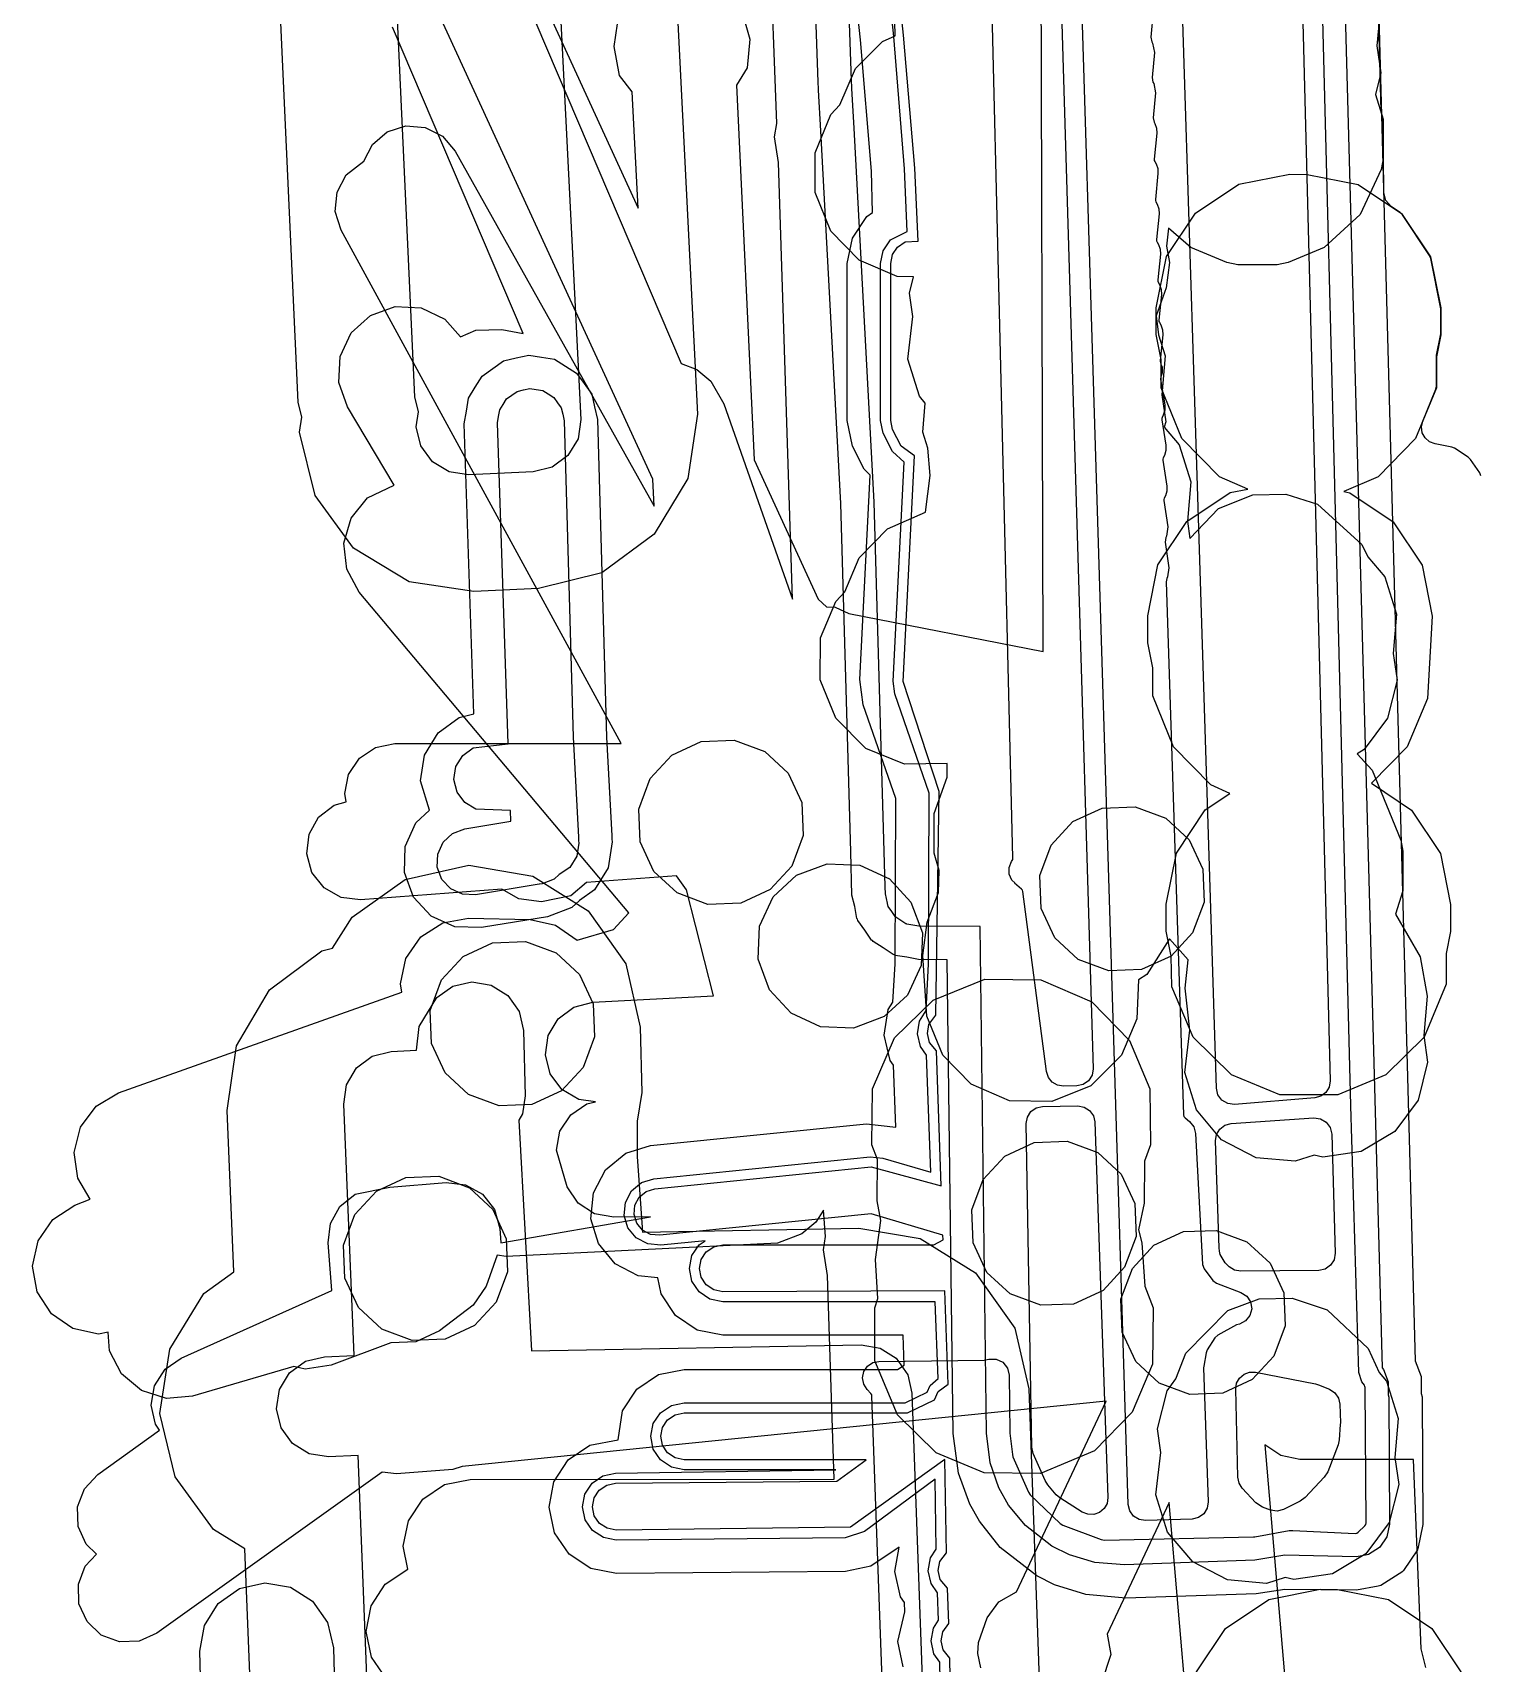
# Model space of a CAD drawing. Header units: metres. Extents: x 17722 to 17999, y 13535 to 15917.
# Drawn here: x 17759.77 to 17803.15, y 15397.75 to 15446.6 of the extents above; entities that cross this region are included whole.
import ezdxf

# ---------------------------------------------------------------- set-up
doc = ezdxf.new("R2010")
doc.units = ezdxf.units.M
for name, color, linetype in [('AI_GREENING_ALLOWED_ZONE', 4, 'Continuous'), ('AI_GREENING_EXCLUSIONS', 1, 'Continuous'), ('AI_GREENING_LAWN', 82, 'Continuous')]:
    doc.layers.add(name, color=color, linetype=linetype)

msp = doc.modelspace()

# ---------------------------------------------------------------- linework, layer by layer
at = {"layer": 'AI_GREENING_ALLOWED_ZONE'}
msp.add_lwpolyline([(17803.168, 15433.321), (17803.13, 15433.41), (17802.856, 15433.812), (17802.787, 15433.88), (17802.379, 15434.146), (17802.29, 15434.182), (17801.792, 15434.276), (17801.627, 15434.339), (17801.494, 15434.455), (17801.41, 15434.61), (17801.385, 15434.784), (17801.421, 15434.956), (17801.813, 15435.916), (17801.831, 15436.01), (17801.831, 15436.837), (17801.84, 15436.934), (17801.957, 15437.521), (17801.962, 15437.57), (17801.962, 15438.326), (17801.957, 15438.375), (17801.667, 15439.833), (17801.63, 15439.923), (17800.818, 15441.138), (17800.749, 15441.207), (17800.476, 15441.39), (17800.313, 15441.569), (17800.254, 15441.803), (17800.241, 15443.966), (17800.229, 15444.041), (17800.205, 15444.116), (17800.181, 15444.256), (17800.11, 15446.856)], dxfattribs=at)
at = {"layer": 'AI_GREENING_EXCLUSIONS'}
for points in [[(17781.042, 15447.171), (17781.257, 15446.399), (17781.183, 15445.543), (17780.86, 15445.026), (17781.388, 15433.796), (17783.307, 15429.624), (17783.561, 15429.398), (17783.82, 15429.386), (17784.227, 15429.194), (17790.05, 15428.055), (17789.842, 15499.661)], [(17785.857, 15397.643), (17785.692, 15398.405), (17785.906, 15399.291), (17785.896, 15399.57), (17785.775, 15399.744), (17785.61, 15400.506), (17785.74, 15401.229), (17784.887, 15400.666), (17784.123, 15400.507), (17777.265, 15400.445), (17776.498, 15400.59), (17775.845, 15401.018), (17775.406, 15401.663), (17775.247, 15402.427), (17775.392, 15403.193), (17775.82, 15403.846), (17776.465, 15404.286), (17777.314, 15404.445), (17777.445, 15405.317), (17777.879, 15405.966), (17778.528, 15406.399), (17779.293, 15406.551), (17785.687, 15406.551), (17785.886, 15406.685), (17785.854, 15407.583), (17780.449, 15407.583), (17779.683, 15407.735), (17779.035, 15408.169), (17778.601, 15408.818), (17778.505, 15409.299), (17777.915, 15409.355), (17777.225, 15409.721), (17776.729, 15410.323), (17776.5, 15411.069), (17776.574, 15411.846), (17776.94, 15412.535), (17777.542, 15413.032), (17778.288, 15413.26), (17784.761, 15413.916), (17785.632, 15413.814), (17785.566, 15415.667), (17785.463, 15415.809), (17785.284, 15416.569), (17785.409, 15417.339), (17785.545, 15417.56), (17785.611, 15418.705), (17785.634, 15423.658), (17784.661, 15426.465), (17784.553, 15427.222), (17784.865, 15433.337), (17784.689, 15433.525), (17784.333, 15434.214), (17784.181, 15434.979), (17784.181, 15439.678), (17784.333, 15440.443), (17784.766, 15441.092), (17784.938, 15441.207), (17784.903, 15442.444), (17784.577, 15446.381), (17782.92, 15461.858)], [(17787, 15395.083), (17786.952, 15397.784), (17786.774, 15398.041), (17786.691, 15398.423), (17786.761, 15398.807), (17786.917, 15399.049), (17786.885, 15399.865), (17786.692, 15400.142), (17786.609, 15400.524), (17786.679, 15400.908), (17786.848, 15401.171), (17786.811, 15403.268), (17784.701, 15401.703), (17784.114, 15401.507), (17777.256, 15401.445), (17776.872, 15401.517), (17776.546, 15401.731), (17776.326, 15402.054), (17776.247, 15402.436), (17776.319, 15402.819), (17776.533, 15403.145), (17776.856, 15403.365), (17777.238, 15403.445), (17783.836, 15403.551), (17779.293, 15403.551), (17778.91, 15403.628), (17778.586, 15403.844), (17778.369, 15404.169), (17778.293, 15404.551), (17778.369, 15404.934), (17778.586, 15405.259), (17778.91, 15405.475), (17779.293, 15405.551), (17785.919, 15405.551), (17786.574, 15405.874), (17786.666, 15406.07), (17786.901, 15406.286), (17786.819, 15408.583), (17780.449, 15408.583), (17780.066, 15408.659), (17779.742, 15408.876), (17779.525, 15409.2), (17779.449, 15409.583), (17779.525, 15409.966), (17779.742, 15410.29), (17779.922, 15410.411), (17778.591, 15410.276), (17778.202, 15410.313), (17777.858, 15410.496), (17777.609, 15410.797), (17777.495, 15411.17), (17777.532, 15411.558), (17777.715, 15411.903), (17778.016, 15412.151), (17778.389, 15412.265), (17784.862, 15412.922), (17785.246, 15412.885), (17786.681, 15412.461), (17786.556, 15415.971), (17786.373, 15416.225), (17786.283, 15416.604), (17786.346, 15416.99), (17786.541, 15417.306), (17786.611, 15418.69), (17786.637, 15423.819), (17785.606, 15426.793), (17785.552, 15427.171), (17785.886, 15433.732), (17785.537, 15434.054), (17785.257, 15434.597), (17785.181, 15434.979), (17785.181, 15439.678), (17785.257, 15440.061), (17785.473, 15440.385), (17785.98, 15440.638), (17785.9, 15442.513), (17785.572, 15446.484), (17783.915, 15461.962)], [(17787.302, 15394.97), (17787.25, 15397.908), (17787.049, 15398.161), (17786.991, 15398.428), (17787.04, 15398.697), (17787.221, 15398.949), (17787.18, 15400.001), (17786.967, 15400.262), (17786.909, 15400.529), (17786.958, 15400.798), (17787.15, 15401.058), (17787.101, 15403.856), (17784.275, 15401.828), (17777.253, 15401.745), (17776.985, 15401.796), (17776.756, 15401.945), (17776.602, 15402.171), (17776.547, 15402.438), (17776.598, 15402.707), (17776.747, 15402.935), (17776.973, 15403.089), (17777.24, 15403.145), (17783.871, 15403.205), (17784.744, 15403.851), (17779.293, 15403.851), (17779.025, 15403.905), (17778.798, 15404.057), (17778.646, 15404.284), (17778.593, 15404.551), (17778.646, 15404.819), (17778.798, 15405.046), (17779.025, 15405.198), (17779.293, 15405.251), (17785.989, 15405.251), (17786.794, 15405.647), (17786.908, 15405.893), (17787.207, 15406.113), (17787.107, 15408.911), (17780.449, 15408.883), (17780.181, 15408.936), (17779.954, 15409.088), (17779.802, 15409.315), (17779.749, 15409.583), (17779.802, 15409.851), (17779.954, 15410.078), (17780.181, 15410.23), (17780.449, 15410.283), (17786.773, 15410.283), (17787.053, 15410.438), (17787.048, 15410.579), (17784.896, 15411.216), (17778.56, 15410.574), (17778.288, 15410.6), (17778.047, 15410.728), (17777.873, 15410.939), (17777.793, 15411.2), (17777.819, 15411.472), (17777.947, 15411.713), (17778.158, 15411.887), (17778.419, 15411.967), (17784.892, 15412.623), (17786.995, 15412.055), (17786.851, 15416.099), (17786.646, 15416.349), (17786.583, 15416.615), (17786.627, 15416.885), (17786.839, 15417.167), (17786.937, 15423.868), (17785.852, 15427.156), (17786.196, 15433.915), (17785.792, 15434.213), (17785.534, 15434.711), (17785.481, 15434.979), (17785.481, 15439.678), (17785.534, 15439.946), (17785.686, 15440.173), (17785.913, 15440.325), (17786.3, 15440.354), (17786.2, 15442.534), (17785.87, 15446.515), (17784.213, 15461.993)], [(17775.179, 15455.278), (17776.2, 15435.009), (17776.113, 15434.43), (17775.81, 15433.929), (17775.339, 15433.582), (17774.77, 15433.442), (17772.828, 15433.353), (17772.25, 15433.441), (17771.749, 15433.744), (17771.402, 15434.215), (17771.262, 15434.784), (17771.331, 15435.237), (17771.221, 15435.683), (17770.149, 15459.165)], [(17799.883, 15455.216), (17801.2, 15406.81), (17801.372, 15406.345), (17801.378, 15405.834), (17801.403, 15405.733), (17801.403, 15405.733), (17801.427, 15401.911), (17801.427, 15401.911), (17801.427, 15401.911), (17801.427, 15401.911), (17801.28, 15401.185), (17801.269, 15401.168), (17801.264, 15401.148), (17801.054, 15400.843), (17800.85, 15400.534), (17800.834, 15400.523), (17800.822, 15400.505), (17800.167, 15400.081), (17800.167, 15400.081), (17800.167, 15400.081), (17800.167, 15400.081), (17800.083, 15400.064), (17799.44, 15399.939), (17799.44, 15399.939), (17799.44, 15399.939), (17797.292, 15399.968), (17796.43, 15399.837), (17792.523, 15399.701), (17791.333, 15399.809), (17790.39, 15400.105), (17789.859, 15400.369), (17788.761, 15401.225), (17788.143, 15402.006), (17787.853, 15402.524), (17787.513, 15403.452), (17787.35, 15404.636), (17787.172, 15418.828), (17786.318, 15418.829), (17785.968, 15418.899), (17785.616, 15418.957), (17785.587, 15418.976), (17785.553, 15418.982), (17785.257, 15419.181), (17784.953, 15419.37), (17784.933, 15419.398), (17784.905, 15419.417), (17784.707, 15419.714), (17784.499, 15420.004), (17784.491, 15420.038), (17784.472, 15420.066), (17784.403, 15420.416), (17784.322, 15420.764), (17784.286, 15422.061), (17783.985, 15432.491), (17783.386, 15443.651), (17783.319, 15444.873), (17783.318, 15444.917), (17783.308, 15445.109), (17782.909, 15456.598)], [(17798.883, 15455.21), (17800.206, 15406.601), (17800.249, 15406.554), (17800.385, 15406.188), (17800.388, 15405.795), (17800.403, 15405.726), (17800.427, 15401.925), (17800.427, 15401.925), (17800.427, 15401.925), (17800.427, 15401.925), (17800.386, 15401.734), (17800.346, 15401.543), (17800.346, 15401.543), (17800.346, 15401.543), (17800.346, 15401.543), (17800.139, 15401.236), (17800.13, 15401.231), (17800.125, 15401.222), (17799.797, 15401.01), (17799.797, 15401.01), (17799.797, 15401.01), (17799.797, 15401.01), (17799.755, 15401.001), (17799.434, 15400.939), (17799.434, 15400.939), (17799.434, 15400.939), (17797.294, 15400.995), (17796.395, 15400.837), (17792.488, 15400.701), (17791.594, 15400.774), (17790.836, 15401), (17790.305, 15401.264), (17789.52, 15401.876), (17789.016, 15402.494), (17788.726, 15403.012), (17788.465, 15403.759), (17788.35, 15404.648), (17788.159, 15419.826), (17786.32, 15419.829), (17786.145, 15419.864), (17785.969, 15419.893), (17785.954, 15419.902), (17785.937, 15419.906), (17785.789, 15420.005), (17785.637, 15420.099), (17785.627, 15420.113), (17785.613, 15420.123), (17785.514, 15420.271), (17785.41, 15420.417), (17785.406, 15420.433), (17785.397, 15420.448), (17785.387, 15420.517), (17785.322, 15420.797), (17785.315, 15421.014), (17785.314, 15421.023), (17784.984, 15432.534), (17784.383, 15443.737), (17784.318, 15444.923), (17784.317, 15444.967), (17784.306, 15445.159), (17783.908, 15456.638)], [(17778.675, 15455.455), (17779.697, 15435.168), (17779.404, 15433.24), (17778.395, 15431.57), (17776.824, 15430.413), (17774.93, 15429.946), (17772.988, 15429.857), (17771.059, 15430.15), (17769.389, 15431.159), (17768.233, 15432.73), (17767.765, 15434.624), (17767.834, 15435.078), (17767.724, 15435.524), (17766.846, 15454.771)], [(17774.238, 15448.328), (17779.202, 15436.69), (17779.676, 15436.504), (17780.09, 15436.153), (17780.487, 15435.481), (17782.538, 15429.629), (17782.117, 15442.706), (17782.003, 15443.476), (17782.068, 15443.876), (17781.651, 15454.989)], [(17773.938, 15450.001), (17777.92, 15441.34), (17777.736, 15444.821), (17777.356, 15445.308), (17777.195, 15446.184), (17777.301, 15446.864)], [(17788.178, 15397.617), (17788.088, 15398.044), (17788.108, 15398.373), (17788.375, 15399.119), (17788.723, 15399.59), (17789.25, 15399.896), (17791.934, 15405.602), (17772.646, 15403.643), (17772.361, 15403.562), (17770.678, 15403.427), (17770.242, 15403.478), (17763.495, 15398.652), (17762.961, 15398.411), (17762.376, 15398.393), (17761.829, 15398.599), (17761.402, 15399), (17761.161, 15399.533), (17761.142, 15400.118), (17761.349, 15400.666), (17761.687, 15401.026), (17761.377, 15401.318), (17761.136, 15401.851), (17761.117, 15402.436), (17761.324, 15402.983), (17761.724, 15403.41), (17763.578, 15404.736), (17763.452, 15404.916), (17763.326, 15405.488), (17763.428, 15406.064), (17763.742, 15406.558), (17764.222, 15406.893), (17768.737, 15408.916), (17768.624, 15410.346), (17768.692, 15410.927), (17768.978, 15411.438), (17769.437, 15411.801), (17770.475, 15412.019), (17772.158, 15412.154), (17772.739, 15412.086), (17773.25, 15411.8), (17773.612, 15411.343), (17773.772, 15410.78), (17773.8, 15410.349), (17778.281, 15411.125), (17777.183, 15411.112), (17776.608, 15411.22), (17776.117, 15411.539), (17775.786, 15412.022), (17775.464, 15413.118), (17775.573, 15413.694), (17775.893, 15414.184), (17776.376, 15414.514), (17776.636, 15414.568), (17776.135, 15414.64), (17775.631, 15414.939), (17775.281, 15415.408), (17775.136, 15415.975), (17775.22, 15416.554), (17775.519, 15417.057), (17775.988, 15417.408), (17776.555, 15417.552), (17780.173, 15417.745), (17779.363, 15420.925), (17779.06, 15421.339), (17776.372, 15421.135), (17775.895, 15420.744), (17775.022, 15420.563), (17774.34, 15420.654), (17773.829, 15420.942), (17769.594, 15420.62), (17769.013, 15420.691), (17768.503, 15420.978), (17768.142, 15421.439), (17767.984, 15422.002), (17768.055, 15422.583), (17768.342, 15423.093), (17768.803, 15423.454), (17769.171, 15423.557), (17769.123, 15423.802), (17769.237, 15424.376), (17769.562, 15424.863), (17770.049, 15425.188), (17770.623, 15425.302), (17777.403, 15425.302), (17769.015, 15440.68), (17768.84, 15441.239), (17768.892, 15441.821), (17769.164, 15442.34), (17769.695, 15442.741), (17769.951, 15443.243), (17770.396, 15443.623), (17770.952, 15443.804), (17771.536, 15443.758), (17772.057, 15443.492), (17772.437, 15443.047), (17778.393, 15432.414), (17778.35, 15433.222), (17771.212, 15448.748)], [(17800.153, 15447.372), (17800.049, 15446.199), (17800.167, 15445.396), (17800.003, 15444.741), (17800.241, 15444.004), (17800.241, 15442.817), (17800.176, 15442.494), (17799.545, 15441.148), (17798.472, 15440.16), (17797.388, 15439.706), (17797.066, 15439.641), (17795.878, 15439.641), (17795.556, 15439.706), (17794.473, 15440.16), (17793.806, 15440.74), (17793.744, 15440.199), (17793.834, 15439.712), (17793.731, 15438.949), (17793.435, 15438.117), (17793.508, 15437.54), (17793.706, 15436.916), (17793.602, 15435.742), (17793.721, 15434.939), (17793.68, 15434.779), (17794.123, 15434.253), (17794.476, 15433.138), (17794.372, 15431.964), (17794.449, 15431.445), (17795.299, 15432.34), (17796.329, 15432.747), (17797.323, 15432.774), (17798.272, 15432.474), (17799.597, 15431.263), (17799.776, 15430.897), (17800.285, 15430.292), (17800.639, 15429.176), (17800.535, 15428.003), (17800.653, 15427.2), (17800.368, 15426.065), (17799.67, 15425.125), (17799.456, 15424.997), (17799.911, 15424.501), (17800.766, 15422.403), (17800.831, 15422.081), (17800.831, 15420.893), (17800.609, 15420.196), (17801.348, 15418.91), (17801.556, 15417.732), (17801.452, 15416.559), (17801.57, 15415.756), (17801.285, 15414.621), (17800.587, 15413.681), (17799.583, 15413.08), (17798.425, 15412.909), (17798.17, 15412.973), (17797.603, 15412.793), (17796.437, 15412.894), (17795.398, 15413.433), (17794.644, 15414.328), (17794.291, 15415.444), (17794.445, 15416.715), (17794.303, 15417.973), (17794.391, 15418.822), (17793.832, 15419.456), (17793.157, 15418.387), (17792.91, 15418.224), (17792.854, 15417.056), (17792.401, 15415.972), (17791.479, 15415.05), (17790.314, 15414.58), (17789.045, 15414.597), (17787.894, 15415.095), (17787.039, 15415.972), (17786.569, 15417.137), (17786.441, 15418.956), (17786.571, 15419.954), (17786.917, 15420.836), (17786.937, 15421.495), (17786.789, 15422.016), (17786.789, 15423.204), (17787.175, 15424.294), (17787.171, 15424.708), (17785.894, 15424.685), (17784.741, 15425.153), (17783.835, 15426.059), (17783.367, 15427.212), (17783.381, 15428.47), (17783.835, 15429.553), (17784.107, 15429.844), (17784.536, 15430.869), (17785.385, 15431.737), (17786.529, 15432.229), (17786.669, 15433.331), (17786.593, 15434.148), (17786.441, 15434.628), (17786.516, 15435.5), (17786.345, 15435.704), (17785.992, 15436.819), (17786.146, 15438.09), (17786.042, 15438.796), (17786.163, 15439.277), (17785.674, 15439.291), (17784.534, 15439.783), (17783.685, 15440.651), (17783.217, 15441.804), (17783.217, 15442.992), (17783.685, 15444.145), (17783.957, 15444.436), (17784.424, 15445.518), (17785.235, 15446.329), (17785.618, 15446.504), (17785.595, 15447.352)], [(17770.364, 15397.294), (17769.925, 15397.939), (17769.765, 15398.703), (17769.911, 15399.47), (17770.338, 15400.123), (17771.015, 15400.569), (17770.878, 15401.259), (17771.03, 15402.024), (17771.463, 15402.673), (17772.112, 15403.106), (17772.878, 15403.259), (17783.79, 15403.263), (17783.584, 15409.37), (17783.466, 15410.14), (17783.529, 15410.54), (17783.469, 15411.327), (17783.241, 15410.966), (17782.82, 15410.614), (17782.09, 15410.338), (17773.958, 15409.936), (17773.691, 15409.976), (17773.363, 15409.047), (17772.976, 15408.482), (17771.963, 15407.711), (17771.254, 15407.384), (17770.503, 15407.355), (17768.712, 15406.687), (17767.941, 15406.562), (17767.598, 15406.643), (17764.559, 15405.757), (17763.782, 15405.688), (17763.037, 15405.923), (17762.439, 15406.424), (17762.079, 15407.116), (17762.031, 15407.667), (17761.741, 15407.614), (17760.978, 15407.777), (17760.336, 15408.221), (17759.912, 15408.876), (17759.771, 15409.644), (17759.935, 15410.407), (17760.378, 15411.049), (17761.034, 15411.473), (17761.499, 15411.657), (17761.127, 15412.282), (17761.014, 15413.054), (17761.205, 15413.81), (17761.671, 15414.436), (17762.341, 15414.836), (17770.836, 15417.858), (17770.792, 15418.106), (17770.958, 15418.868), (17771.404, 15419.509), (17772.061, 15419.93), (17772.829, 15420.068), (17774.678, 15420.033), (17775.441, 15419.866), (17776.084, 15419.416), (17777.178, 15419.731), (17777.632, 15420.232), (17769.558, 15429.84), (17769.182, 15430.524), (17769.096, 15431.299), (17769.314, 15432.049), (17769.802, 15432.658), (17770.602, 15433.046), (17769.206, 15435.384), (17768.945, 15436.119), (17768.985, 15436.899), (17769.32, 15437.604), (17769.899, 15438.127), (17770.634, 15438.388), (17771.413, 15438.348), (17772.118, 15438.013), (17772.596, 15437.484), (17773.05, 15437.683), (17773.83, 15437.699), (17774.471, 15437.585), (17770.559, 15446.759)], [(17766.429, 15393.682), (17766.13, 15401.186), (17765.188, 15401.761), (17764.039, 15403.337), (17763.58, 15405.233), (17763.882, 15407.161), (17764.898, 15408.826), (17765.8, 15409.483), (17765.597, 15414.315), (17765.876, 15416.246), (17766.872, 15417.924), (17768.434, 15419.092), (17768.755, 15419.174), (17769.345, 15420.1), (17770.936, 15421.228), (17772.838, 15421.662), (17774.761, 15421.334), (17776.413, 15420.296), (17777.541, 15418.704), (17777.975, 15416.802), (17778.029, 15414.849), (17777.883, 15413.99), (17777.886, 15412.935), (17778.047, 15410.67), (17784.53, 15410.79), (17786.366, 15410.476), (17788.026, 15409.451), (17789.204, 15407.787), (17789.617, 15405.97), (17790.131, 15391.643)], [(17769.967, 15392.782), (17769.522, 15403.976), (17768.637, 15403.94), (17768.059, 15404.03), (17767.56, 15404.335), (17767.215, 15404.808), (17767.077, 15405.377), (17767.168, 15405.955), (17767.473, 15406.455), (17767.946, 15406.8), (17768.514, 15406.937), (17769.403, 15406.974), (17769.092, 15414.501), (17769.176, 15415.08), (17769.475, 15415.584), (17769.943, 15415.934), (17770.51, 15416.079), (17771.272, 15416.119), (17771.352, 15416.829), (17771.887, 15417.695), (17772.364, 15418.033), (17772.935, 15418.163), (17773.512, 15418.065), (17774.008, 15417.753), (17774.346, 15417.276), (17774.476, 15416.705), (17774.53, 15414.752), (17774.445, 15414.211), (17774.336, 15414.022), (17774.718, 15407.107), (17784.593, 15407.291), (17785.169, 15407.187), (17785.642, 15406.889), (17785.995, 15406.39), (17786.119, 15405.845), (17786.633, 15391.517)], [(17801.516, 15397.622), (17801.378, 15398.19), (17801.146, 15403.859), (17797.742, 15403.859), (17797.168, 15403.973), (17796.688, 15404.294), (17798.43, 15383.993)], [(17795.439, 15383.76), (17793.824, 15402.573), (17791.969, 15398.627), (17792.074, 15398.019), (17791.801, 15397.171)], [(17766.3, 15339.934), (17764.785, 15398.113), (17764.917, 15398.882), (17765.333, 15399.542), (17765.971, 15399.992), (17766.732, 15400.164), (17767.501, 15400.032), (17768.161, 15399.616), (17768.161, 15399.616), (17768.611, 15398.978), (17768.783, 15398.217), (17769.925, 15354.383)]]:
    msp.add_lwpolyline(points, dxfattribs=at)
for points in [[(17795.078, 15424.062), (17793.955, 15425.206), (17793.335, 15426.728), (17793.335, 15427.571), (17793.186, 15428.321), (17793.186, 15429.123), (17793.49, 15430.654), (17794.358, 15431.951), (17795.655, 15432.819), (17796.182, 15432.923), (17795.332, 15433.295), (17794.209, 15434.439), (17793.589, 15435.961), (17793.589, 15436.804), (17793.44, 15437.554), (17793.44, 15438.356), (17793.744, 15439.887), (17794.612, 15441.184), (17795.909, 15442.052), (17797.44, 15442.356), (17797.962, 15442.351), (17799.493, 15442.047), (17800.79, 15441.179), (17801.658, 15439.882), (17801.962, 15438.351), (17801.962, 15437.545), (17801.831, 15436.886), (17801.831, 15435.961), (17801.211, 15434.439), (17800.088, 15433.295), (17799.06, 15432.849), (17799.239, 15432.814), (17800.536, 15431.946), (17801.404, 15430.649), (17801.708, 15429.118), (17801.561, 15426.651), (17800.957, 15425.206), (17799.885, 15424.114), (17801.087, 15423.31), (17801.955, 15422.013), (17802.259, 15420.482), (17802.259, 15419.676), (17802.128, 15419.017), (17802.128, 15418.092), (17801.465, 15416.506), (17800.321, 15415.383), (17798.876, 15414.779), (17797.138, 15414.779), (17795.693, 15415.383), (17794.549, 15416.506), (17793.902, 15418.015), (17793.886, 15418.935), (17793.737, 15419.685), (17793.737, 15420.487), (17794.041, 15422.018), (17794.909, 15423.315), (17795.646, 15423.808), (17795.078, 15424.062)], [(17772.987, 15426.19), (17772.703, 15434.875), (17772.767, 15435.26), (17772.83, 15435.645), (17772.83, 15435.645), (17772.83, 15435.645), (17773.036, 15435.976), (17773.242, 15436.308), (17773.242, 15436.308), (17773.242, 15436.308), (17773.559, 15436.535), (17773.877, 15436.762), (17773.877, 15436.762), (17773.877, 15436.762), (17774.257, 15436.851), (17774.637, 15436.939), (17774.637, 15436.939), (17774.637, 15436.939), (17775.022, 15436.876), (17775.407, 15436.812), (17775.407, 15436.812), (17775.407, 15436.812), (17775.738, 15436.606), (17776.069, 15436.4), (17776.069, 15436.4), (17776.069, 15436.4), (17776.296, 15436.083), (17776.524, 15435.766), (17776.524, 15435.766), (17776.524, 15435.766), (17776.612, 15435.386), (17776.701, 15435.006), (17776.701, 15435.006), (17776.701, 15435.006), (17776.701, 15435.006), (17776.967, 15425.493), (17777.124, 15422.539), (17777.13, 15422.443), (17777.129, 15422.439), (17777.133, 15422.354), (17777.013, 15421.583), (17776.607, 15420.917), (17776.16, 15420.6), (17775.929, 15420.388), (17775.198, 15420.114), (17773.279, 15419.798), (17773.279, 15419.798), (17773.207, 15419.787), (17772.427, 15419.813), (17771.717, 15420.135), (17771.184, 15420.705), (17770.91, 15421.436), (17770.936, 15422.216), (17771.258, 15422.926), (17771.668, 15423.31), (17771.397, 15424.187), (17771.517, 15424.958), (17771.923, 15425.625), (17772.554, 15426.085), (17772.987, 15426.19)], [(17772.488, 15423.85), (17772.396, 15424.229), (17772.456, 15424.615), (17772.659, 15424.948), (17772.975, 15425.178), (17774.017, 15425.298), (17773.703, 15434.908), (17773.734, 15435.1), (17773.766, 15435.293), (17773.766, 15435.293), (17773.766, 15435.293), (17773.869, 15435.458), (17773.972, 15435.624), (17773.972, 15435.624), (17773.972, 15435.624), (17774.131, 15435.738), (17774.289, 15435.851), (17774.289, 15435.851), (17774.289, 15435.851), (17774.479, 15435.896), (17774.669, 15435.94), (17774.669, 15435.94), (17774.669, 15435.94), (17774.862, 15435.908), (17775.054, 15435.876), (17775.054, 15435.876), (17775.054, 15435.876), (17775.22, 15435.773), (17775.386, 15435.67), (17775.386, 15435.67), (17775.386, 15435.67), (17775.499, 15435.512), (17775.613, 15435.353), (17775.613, 15435.353), (17775.613, 15435.353), (17775.657, 15435.163), (17775.702, 15434.973), (17775.702, 15434.973), (17775.702, 15434.973), (17775.702, 15434.973), (17775.966, 15425.491), (17776.125, 15422.494), (17776.131, 15422.402), (17776.13, 15422.397), (17776.134, 15422.313), (17776.074, 15421.927), (17775.871, 15421.594), (17775.553, 15421.382), (17775.401, 15421.237), (17775.036, 15421.1), (17774.96, 15421.09), (17774.948, 15421.086), (17773.045, 15420.773), (17772.655, 15420.786), (17772.3, 15420.948), (17772.034, 15421.233), (17771.896, 15421.598), (17771.909, 15421.988), (17772.071, 15422.343), (17772.356, 15422.61), (17772.721, 15422.747), (17774.105, 15422.974), (17774.094, 15423.301), (17773.052, 15423.332), (17772.719, 15423.535), (17772.488, 15423.85)], [(17781.71, 15425.064), (17782.409, 15424.417), (17782.818, 15423.535), (17782.857, 15422.549), (17782.516, 15421.632), (17781.869, 15420.933), (17780.987, 15420.524), (17780.001, 15420.485), (17779.084, 15420.826), (17778.385, 15421.473), (17777.976, 15422.355), (17777.937, 15423.341), (17778.278, 15424.258), (17778.925, 15424.957), (17779.807, 15425.366), (17780.793, 15425.405), (17781.71, 15425.064)], [(17794.422, 15422.422), (17794.831, 15421.54), (17794.87, 15420.554), (17794.529, 15419.637), (17793.882, 15418.938), (17793, 15418.529), (17792.014, 15418.49), (17791.097, 15418.831), (17790.398, 15419.478), (17789.989, 15420.36), (17789.95, 15421.346), (17790.291, 15422.263), (17790.938, 15422.962), (17791.82, 15423.371), (17792.806, 15423.41), (17793.723, 15423.069), (17794.422, 15422.422)], [(17786.089, 15420.554), (17786.43, 15419.637), (17786.391, 15418.651), (17785.982, 15417.769), (17785.283, 15417.122), (17784.366, 15416.781), (17783.38, 15416.82), (17782.498, 15417.229), (17781.851, 15417.928), (17781.51, 15418.845), (17781.549, 15419.831), (17781.958, 15420.713), (17782.657, 15421.36), (17783.574, 15421.701), (17784.56, 15421.662), (17785.442, 15421.253), (17786.089, 15420.554)], [(17775.457, 15419.031), (17776.156, 15418.384), (17776.565, 15417.502), (17776.604, 15416.516), (17776.263, 15415.599), (17775.616, 15414.9), (17774.734, 15414.491), (17773.748, 15414.452), (17772.831, 15414.793), (17772.132, 15415.44), (17771.723, 15416.322), (17771.684, 15417.308), (17772.025, 15418.225), (17772.672, 15418.924), (17773.554, 15419.333), (17774.54, 15419.372), (17775.457, 15419.031)], [(17784.921, 15413.278), (17784.941, 15414.959), (17785.599, 15416.483), (17786.759, 15417.617), (17788.3, 15418.241), (17789.981, 15418.221), (17791.505, 15417.563), (17792.639, 15416.403), (17793.243, 15414.959), (17793.263, 15413.278), (17793.082, 15412.796), (17793.073, 15411.539), (17792.907, 15410.74), (17793.011, 15410.349), (17793.092, 15409.052), (17793.345, 15408.397), (17793.325, 15406.716), (17792.721, 15405.272), (17791.587, 15404.112), (17789.966, 15403.434), (17788.285, 15403.454), (17786.841, 15404.058), (17785.681, 15405.192), (17785.003, 15406.813), (17785.003, 15408.397), (17785.099, 15408.677), (17785.026, 15409.852), (17785.184, 15411.019), (17785.073, 15411.601), (17785.082, 15412.842), (17784.921, 15413.278)], [(17791.685, 15413.054), (17792.384, 15412.407), (17792.793, 15411.525), (17792.832, 15410.539), (17792.491, 15409.622), (17791.844, 15408.923), (17790.962, 15408.514), (17789.976, 15408.475), (17789.059, 15408.816), (17788.36, 15409.463), (17787.951, 15410.345), (17787.912, 15411.331), (17788.253, 15412.248), (17788.9, 15412.947), (17789.782, 15413.356), (17790.768, 15413.395), (17791.685, 15413.054)], [(17773.556, 15411.35), (17773.965, 15410.468), (17774.004, 15409.482), (17773.663, 15408.565), (17773.016, 15407.866), (17772.134, 15407.457), (17771.148, 15407.418), (17770.231, 15407.759), (17769.532, 15408.406), (17769.123, 15409.288), (17769.083, 15410.274), (17769.425, 15411.191), (17770.072, 15411.89), (17770.953, 15412.3), (17771.94, 15412.339), (17772.857, 15411.997), (17773.556, 15411.35)], [(17796.854, 15409.733), (17797.263, 15408.851), (17797.302, 15407.865), (17796.961, 15406.948), (17796.314, 15406.249), (17795.432, 15405.84), (17794.446, 15405.801), (17793.529, 15406.142), (17792.83, 15406.789), (17792.421, 15407.671), (17792.382, 15408.657), (17792.723, 15409.574), (17793.37, 15410.273), (17794.252, 15410.682), (17795.238, 15410.721), (17796.155, 15410.38), (17796.854, 15409.733)], [(17799.787, 15407.183), (17800.114, 15406.467), (17800.337, 15406.202), (17800.69, 15405.086), (17800.586, 15403.913), (17800.705, 15403.11), (17800.419, 15401.975), (17799.722, 15401.035), (17798.717, 15400.434), (17797.559, 15400.263), (17797.304, 15400.327), (17796.738, 15400.147), (17795.571, 15400.248), (17794.532, 15400.787), (17793.779, 15401.682), (17793.425, 15402.798), (17793.58, 15404.069), (17793.476, 15404.775), (17793.761, 15405.91), (17794.028, 15406.27), (17794.329, 15407.038), (17795.588, 15408.317), (17796.519, 15408.667), (17797.513, 15408.694), (17798.563, 15408.342), (17799.787, 15407.183)], [(17796.814, 15399.667), (17798.345, 15399.971), (17798.867, 15399.966), (17800.398, 15399.662), (17801.695, 15398.794), (17802.563, 15397.497), (17802.867, 15395.966), (17802.867, 15395.16), (17802.736, 15394.501), (17802.72, 15393.499), (17802.116, 15392.054), (17800.929, 15390.867), (17799.407, 15390.247), (17797.746, 15390.263), (17796.237, 15390.91), (17795.114, 15392.054), (17794.51, 15393.499), (17794.494, 15394.419), (17794.345, 15395.169), (17794.345, 15395.971), (17794.649, 15397.502), (17795.517, 15398.799), (17796.814, 15399.667)]]:
    msp.add_lwpolyline(points, close=True, dxfattribs=at)
at = {"layer": 'AI_GREENING_LAWN'}
for points in [[(17797.433, 15462.371), (17798.651, 15415.199), (17798.62, 15415.013), (17798.523, 15414.851), (17798.373, 15414.738), (17798.373, 15414.738), (17798.191, 15414.687), (17795.78, 15414.495), (17795.581, 15414.519), (17795.407, 15414.62), (17795.287, 15414.782), (17795.24, 15414.977), (17793.613, 15466.556)], [(17793.345, 15447.214), (17793.278, 15446.457), (17793.305, 15446.322), (17793.326, 15446.283), (17793.381, 15446.005), (17793.313, 15445.253), (17793.34, 15445.115), (17793.361, 15445.077), (17793.417, 15444.795), (17793.347, 15444.048), (17793.375, 15443.909), (17793.396, 15443.871), (17793.446, 15443.733), (17793.453, 15443.586), (17793.378, 15442.805), (17793.38, 15442.769), (17793.393, 15442.736), (17793.431, 15442.665), (17793.482, 15442.526), (17793.489, 15442.377), (17793.413, 15441.6), (17793.415, 15441.564), (17793.427, 15441.53), (17793.466, 15441.459), (17793.518, 15441.318), (17793.525, 15441.168), (17793.447, 15440.395), (17793.449, 15440.358), (17793.462, 15440.324), (17793.501, 15440.254), (17793.554, 15440.111), (17793.561, 15439.959), (17793.482, 15439.19), (17793.484, 15439.152), (17793.497, 15439.118), (17793.536, 15439.048), (17793.59, 15438.904), (17793.597, 15438.75), (17793.516, 15437.984), (17793.518, 15437.947), (17793.531, 15437.912), (17793.571, 15437.842), (17793.626, 15437.696), (17793.633, 15437.541), (17793.551, 15436.779), (17793.553, 15436.741), (17793.58, 15436.669), (17793.576, 15436.667), (17793.611, 15436.574), (17793.616, 15436.41), (17793.586, 15436.315), (17793.59, 15436.313), (17793.567, 15436.24), (17793.567, 15436.202), (17793.694, 15435.446), (17793.695, 15435.29), (17793.648, 15435.142), (17793.613, 15435.069), (17793.601, 15435.033), (17793.602, 15434.996), (17793.729, 15434.235), (17793.73, 15434.079), (17793.683, 15433.93), (17793.647, 15433.857), (17793.636, 15433.822), (17793.636, 15433.785), (17793.757, 15433.012), (17793.758, 15432.863), (17793.715, 15432.72), (17793.68, 15432.647), (17793.67, 15432.613), (17793.67, 15432.577), (17793.785, 15431.789), (17793.746, 15431.51), (17793.728, 15431.469), (17793.708, 15431.335), (17793.814, 15430.566), (17793.778, 15430.3), (17793.755, 15430.247), (17793.735, 15430.141), (17794.257, 15414.178), (17794.269, 15414.13), (17794.3, 15414.092), (17794.436, 15413.978), (17794.562, 15413.818), (17794.614, 15413.621), (17794.825, 15409.7), (17794.873, 15409.567), (17795.134, 15409.217), (17795.245, 15409.134), (17795.973, 15408.864), (17796.149, 15408.752), (17796.265, 15408.579), (17796.299, 15408.373), (17796.247, 15408.172), (17796.117, 15408.009), (17795.932, 15407.913), (17795.84, 15407.888), (17795.284, 15407.584), (17795.195, 15407.5), (17794.966, 15407.143), (17794.93, 15407.051), (17794.861, 15406.654), (17794.858, 15406.602), (17794.996, 15402.59), (17794.964, 15402.397), (17794.862, 15402.231), (17794.703, 15402.117), (17794.513, 15402.073), (17793.116, 15402.025), (17792.923, 15402.057), (17792.757, 15402.16), (17792.643, 15402.319), (17792.599, 15402.51), (17790.644, 15465.944)], [(17785.432, 15391.52), (17784.921, 15405.756), (17784.912, 15405.798), (17784.888, 15405.835), (17784.776, 15405.951), (17784.672, 15406.113), (17784.637, 15406.302), (17784.676, 15406.491), (17784.783, 15406.651), (17784.943, 15406.758), (17785.131, 15406.797), (17788.286, 15406.837), (17788.424, 15406.866), (17788.643, 15406.864), (17788.84, 15406.768), (17788.977, 15406.597), (17789.028, 15406.383), (17789.049, 15404.67), (17789.051, 15404.643), (17789.127, 15404.01), (17789.146, 15403.94), (17789.607, 15402.881), (17789.662, 15402.802), (17790.555, 15401.941), (17790.64, 15401.887), (17791.791, 15401.457), (17791.884, 15401.441), (17796.352, 15401.536), (17796.391, 15401.54), (17797.419, 15401.727), (17797.533, 15401.734), (17799.401, 15401.642), (17799.449, 15401.65), (17799.489, 15401.676), (17799.689, 15401.87), (17799.716, 15401.909), (17799.725, 15401.956), (17799.697, 15406.011), (17799.691, 15406.047), (17799.674, 15406.08), (17799.601, 15406.184), (17799.509, 15406.458), (17799.271, 15414.454), (17799.271, 15414.456), (17797.958, 15465.195)], [(17790.103, 15463.861), (17791.547, 15415.563), (17791.514, 15415.37), (17791.409, 15415.204), (17791.248, 15415.091), (17791.056, 15415.049), (17790.658, 15415.042), (17790.48, 15415.071), (17790.323, 15415.163), (17790.21, 15415.304), (17790.154, 15415.476), (17789.44, 15420.867), (17789.427, 15420.908), (17789.4, 15420.941), (17789.196, 15421.121), (17789.202, 15421.128), (17789.116, 15421.206), (17789.033, 15421.387), (17789.028, 15421.586), (17789.101, 15421.771), (17789.138, 15421.829), (17789.146, 15421.875), (17788.096, 15464.785)]]:
    msp.add_lwpolyline(points, dxfattribs=at)
for points in [[(17791.599, 15413.967), (17791.989, 15402.722), (17791.963, 15402.544), (17791.876, 15402.387), (17791.739, 15402.271), (17791.569, 15402.211), (17791.39, 15402.215), (17791.223, 15402.281), (17790.551, 15402.706), (17790.438, 15402.803), (17790.185, 15403.098), (17790.106, 15403.224), (17789.751, 15404.037), (17789.71, 15404.228), (17789.542, 15413.922), (17789.577, 15414.114), (17789.683, 15414.278), (17789.843, 15414.389), (17790.033, 15414.43), (17791.09, 15414.449), (17791.28, 15414.415), (17791.443, 15414.312), (17791.555, 15414.155), (17791.599, 15413.967)], [(17798.696, 15413.605), (17798.803, 15410.034), (17798.769, 15409.839), (17798.663, 15409.673), (17798.501, 15409.56), (17798.308, 15409.519), (17795.971, 15409.496), (17795.785, 15409.53), (17795.624, 15409.632), (17795.501, 15409.747), (17795.357, 15409.997), (17795.333, 15410.1), (17795.32, 15410.199), (17795.217, 15413.402), (17795.247, 15413.59), (17795.345, 15413.753), (17795.498, 15413.868), (17795.682, 15413.917), (17798.162, 15414.089), (17798.36, 15414.063), (17798.532, 15413.961), (17798.65, 15413.8), (17798.696, 15413.605)], [(17798.787, 15405.854), (17798.896, 15405.697), (17798.937, 15405.512), (17798.954, 15404.955), (17798.953, 15404.905), (17798.921, 15404.445), (17798.889, 15404.301), (17798.576, 15403.488), (17798.474, 15403.326), (17797.901, 15402.715), (17797.755, 15402.607), (17797.252, 15402.362), (17797.061, 15402.313), (17796.866, 15402.341), (17796.622, 15402.428), (17796.422, 15402.56), (17796.014, 15403.001), (17795.918, 15403.152), (17795.881, 15403.328), (17795.82, 15405.966), (17795.847, 15406.141), (17795.934, 15406.296), (17796.07, 15406.411), (17796.237, 15406.471), (17796.414, 15406.469), (17798.208, 15406.121), (17798.304, 15406.093), (17798.628, 15405.959), (17798.787, 15405.854)]]:
    msp.add_lwpolyline(points, close=True, dxfattribs=at)

doc.saveas('drawing.dxf')
